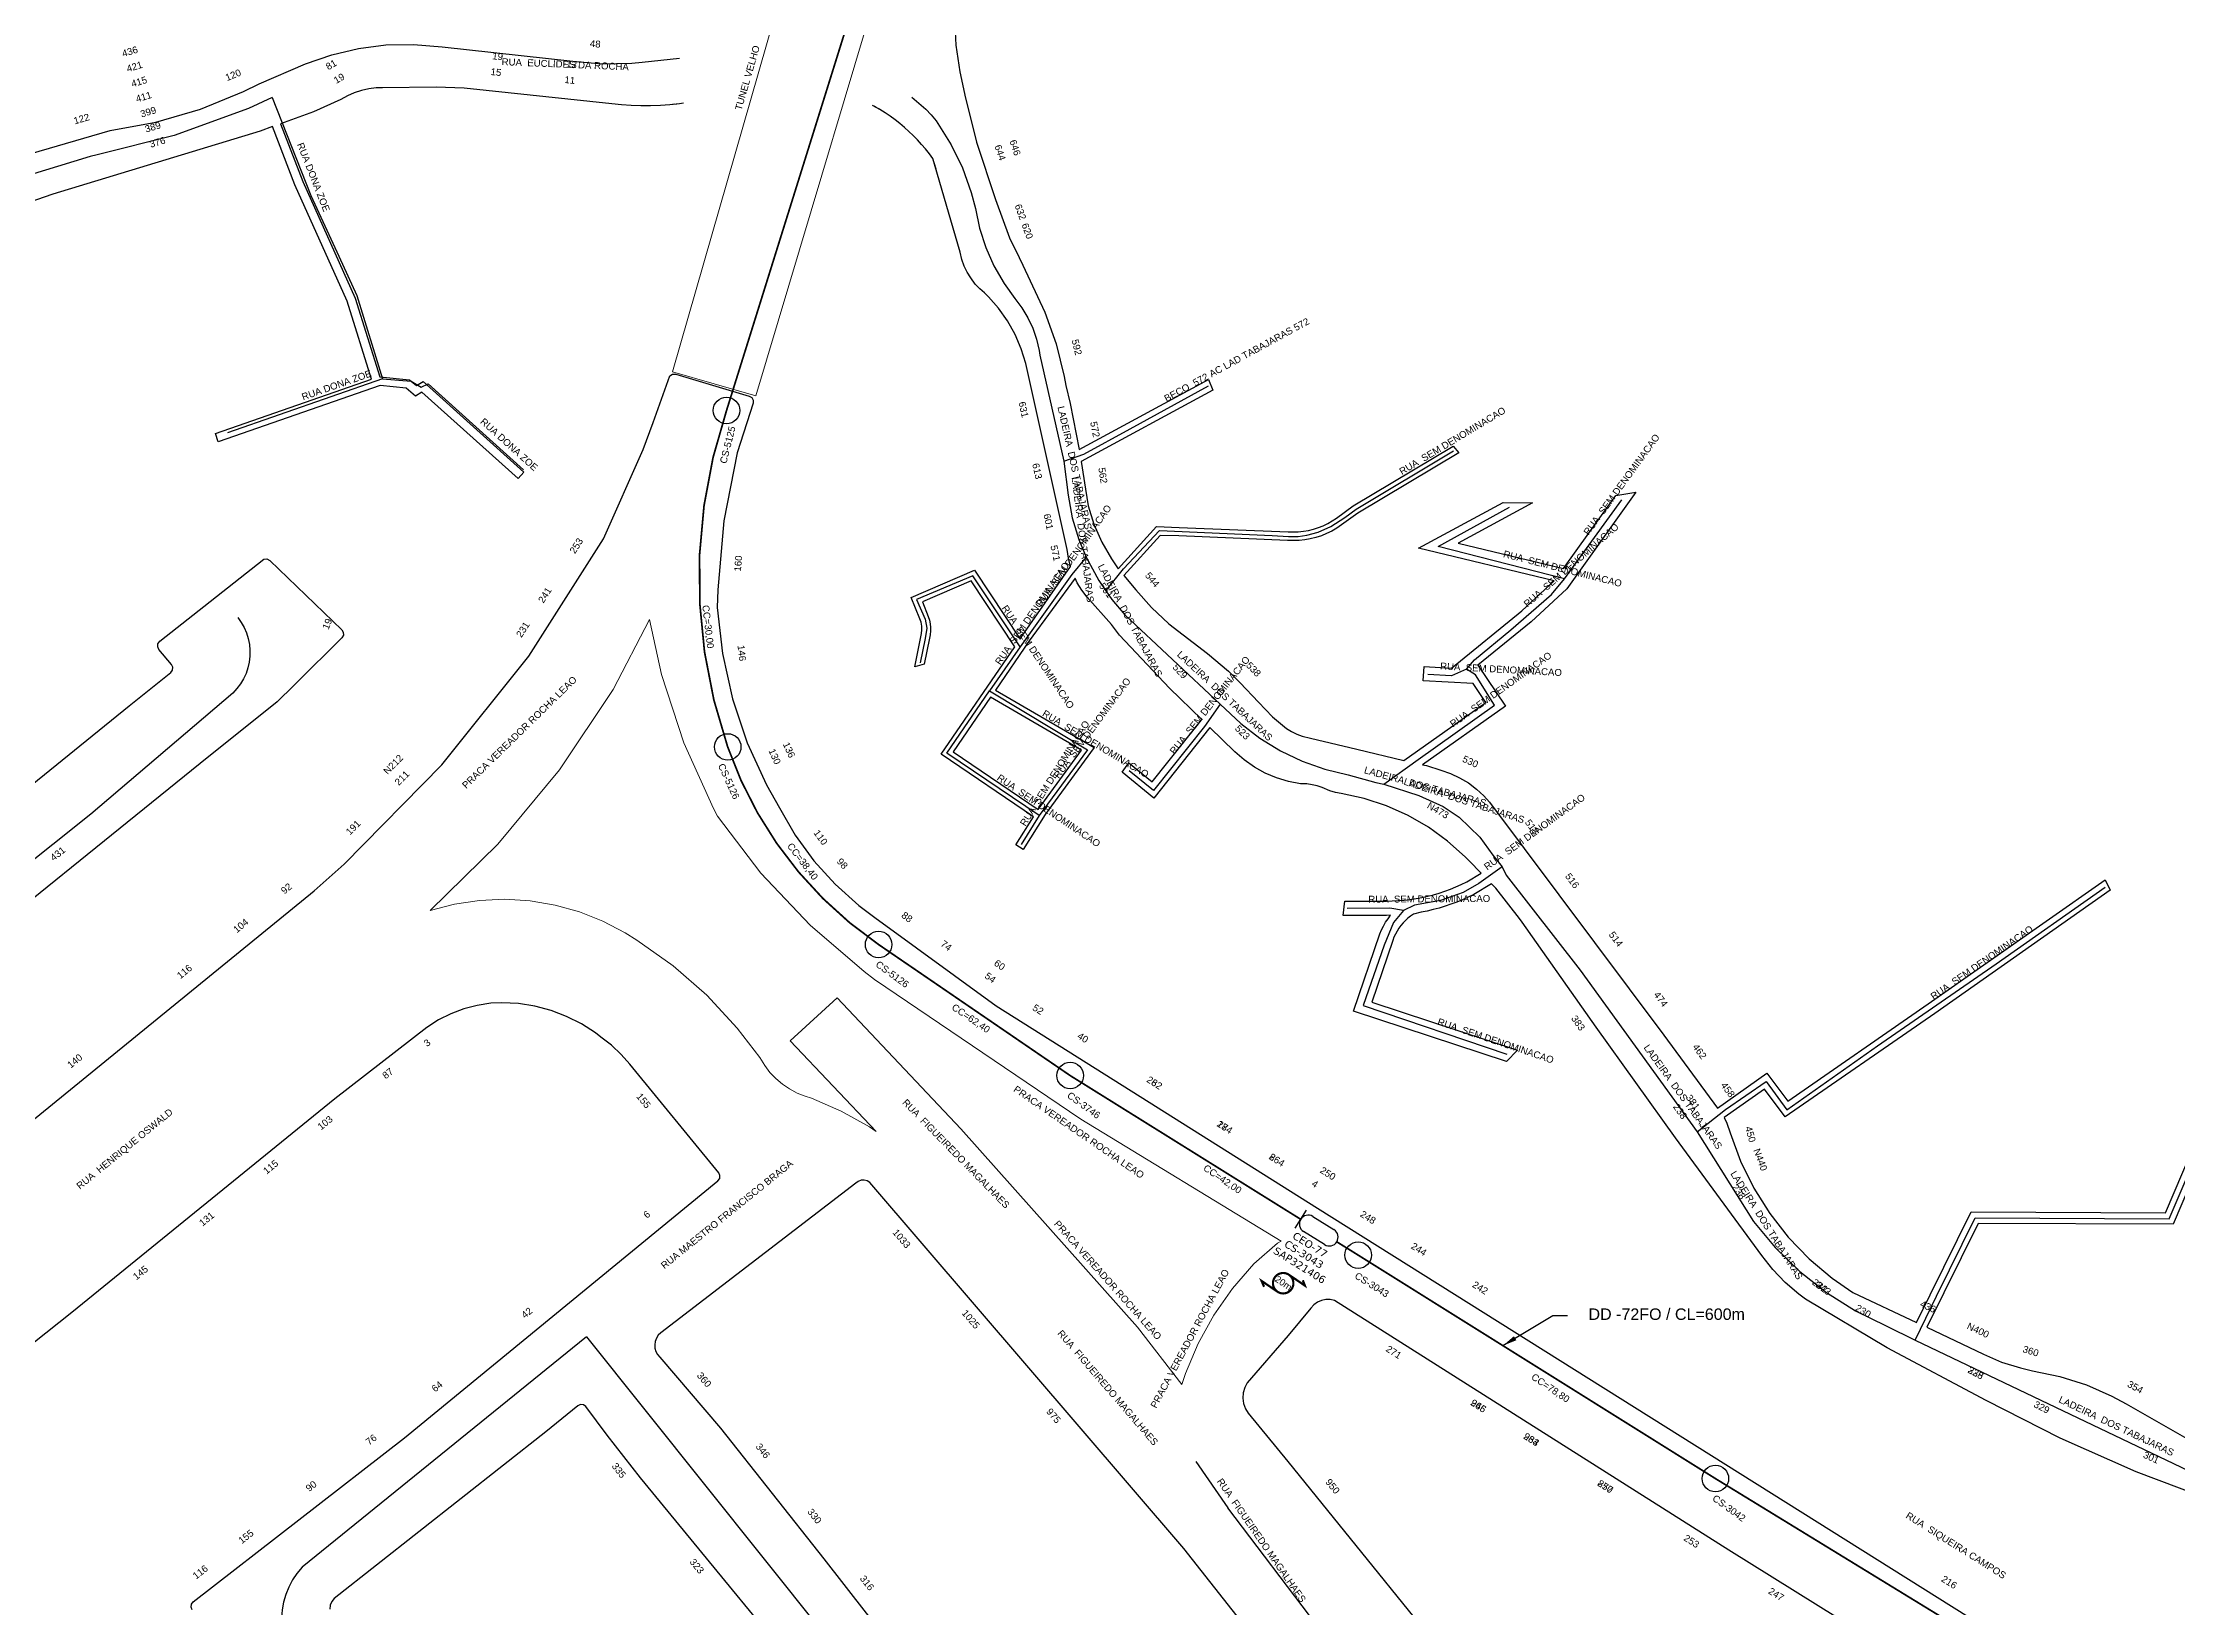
# Model space of a CAD drawing. Header units: millimetres. Extents: x 617751 to 636088, y 68402 to 77988.
# Drawn here: x 628909.4 to 629281.1, y 72029 to 72301.4 of the extents above; entities that cross this region are included whole.
import ezdxf
from ezdxf.enums import TextEntityAlignment as Align

# ---------------------------------------------------------------- set-up
doc = ezdxf.new("R2010")
doc.units = ezdxf.units.MM
doc.header["$LTSCALE"] = 3
doc.header["$MEASUREMENT"] = 0
doc.linetypes.add('DASHED', pattern=[0.75, 0.5, -0.25])
for name, color, linetype in [('20.4-CEOS', 1, 'Continuous'), ('ALINHAMENTO PREDIAL', 120, 'Continuous'), ('CAIXAS SUB.', 7, 'Continuous'), ('METRAGEM', 7, 'Continuous'), ('NOME LOGRADOURO', 252, 'Continuous'), ('NUMERAÇÃO', 7, 'Continuous'), ('OBRA DE ARTE', 190, 'Continuous')]:
    doc.layers.add(name, color=color, linetype=linetype)
doc.styles.add('ARIAL', font='arial.ttf')
doc.styles.add('siredit', font='verdana.ttf')
doc.styles.get("Standard").update_dxf_attribs({"font": 'arial.ttf'})
doc.dimstyles.new('ISO-25', dxfattribs={"dimtxt": 2.5, "dimasz": 2.5, "dimexe": 1.25, "dimexo": 0.625, "dimtad": 1, "dimtxsty": 'Standard', "dimcen": 2.5, "dimadec": 0, "dimazin": 0, "dimtfac": 1, "dimtmove": 0, "dimatfit": 3, "dimfxl": 0, "dimarcsym": 0})

msp = doc.modelspace()

# ---------------------------------------------------------------- linework, layer by layer
at = {"color": 1, "const_width": 0.3}
for points in [[(629128.46, 72096.53), (629088.32, 72121.55), (629054.97, 72144.36, -0.160687), (629028.68, 72178.77, -0.166562), (629028.48, 72237.36), (629088.1, 72428.05, 0.199918), (629158.27, 72472.56), (629130.29, 72560.31), (629085.42, 72688.22), (629062.28, 72753.34), (629050.63, 72797.42)], [(629548.04, 71800.88), (629524.84, 71836.58), (629383.84, 71911.95, 0.057266), (629312.46, 71982.96), (629200.69, 72051.38), (629138.49, 72090.28), (629134.76, 72092.6)]]:
    msp.add_lwpolyline(points, format="xyb", dxfattribs=at)
at = {"color": 1, "const_width": 0.377}
msp.add_lwpolyline([(629124.42, 72083.92), (629121.65, 72085.8), (629122.1, 72084.77)], dxfattribs=at)
msp.add_lwpolyline([(629126.43, 72086.86, 1.000012), (629124.42, 72083.92, 0.999978)], format="xyb", close=True, dxfattribs=at)
at = {"color": 1, "const_width": 0.377, "elevation": 0.38}
msp.add_lwpolyline([(629126.43, 72086.86), (629129.21, 72084.97), (629128.84, 72085.9)], dxfattribs=at)
at = {"layer": '20.4-CEOS', "color": 1}
for p, q in [((629130.59, 72097.02), (629134.27, 72094.73)), ((629132.63, 72092.11), (629128.96, 72094.4))]:
    msp.add_line(p, q, dxfattribs=at)
msp.add_lwpolyline([(629129.45, 72098.11), (629127.48, 72094.95)], dxfattribs=at)
for centre, start, end in [((629129.78, 72095.71), 58.0543, 238.0543), ((629133.45, 72093.42), 238.0543, 58.0543)]:
    msp.add_arc(centre, 1.54, start, end, dxfattribs=at)
at = {"layer": 'ALINHAMENTO PREDIAL'}
for points in [[(629068.17, 72305.64), (629068.39, 72300.96), (629069.1, 72296.32), (629070.1, 72291.72), (629071.37, 72286.69), (629072, 72284.09), (629075.33, 72274.09), (629077.74, 72267.44), (629079.45, 72263.98), (629080.08, 72262.64), (629083.91, 72254.46), (629085.89, 72248.97), (629087.29, 72243.29), (629087.57, 72241.69), (629088.35, 72238.59), (629089.92, 72230.57), (629112.39, 72242.78), (629113.15, 72240.92), (629090.26, 72228.47), (629091.02, 72223.68), (629091.44, 72220.76), (629092.47, 72217.54), (629093.83, 72214.45), (629095.5, 72211.52), (629096.71, 72209.8), (629103.38, 72217.13), (629107.31, 72217.01), (629126.27, 72216.23), (629127.16, 72216.2), (629128.05, 72216.23), (629128.95, 72216.32), (629129.83, 72216.47), (629130.7, 72216.68), (629131.55, 72216.96), (629132.38, 72217.29), (629133.18, 72217.68), (629133.96, 72218.13), (629134.7, 72218.63), (629137.62, 72220.75), (629155.01, 72231.15), (629156.01, 72230), (629138.45, 72219.49), (629135.58, 72217.42), (629134.76, 72216.86), (629133.89, 72216.36), (629132.99, 72215.92), (629132.07, 72215.55), (629131.12, 72215.24), (629130.15, 72215), (629129.17, 72214.83), (629128.18, 72214.73), (629127.18, 72214.7), (629126.18, 72214.73), (629107.25, 72215.51), (629104.02, 72215.61), (629097.65, 72208.61), (629099.77, 72206.11), (629102.5, 72203.04), (629105.53, 72200.18), (629112.24, 72195.02), (629115.89, 72191.99), (629117.91, 72189.92), (629121.13, 72186.55), (629123.58, 72184.03), (629126.03, 72181.97), (629126.88, 72181.44), (629127.78, 72181), (629128.73, 72180.65), (629130.17, 72180.29), (629138.28, 72178.38), (629146.45, 72176.39), (629160.72, 72186.52), (629158.52, 72189.79), (629149.82, 72190.3), (629149.97, 72192.8), (629154.74, 72192.51), (629166.98, 72202.45), (629172.62, 72207.68), (629148.97, 72213.36), (629163.76, 72221.36), (629168.82, 72221.26), (629155.9, 72214.27), (629174.27, 72209.86), (629183.34, 72222.54), (629186.82, 72223.11), (629174.8, 72206.29), (629168.62, 72200.56), (629159.35, 72193.03), (629164.16, 72185.89), (629149.7, 72175.63), (629150.37, 72175.56), (629152.88, 72174.71), (629154.55, 72174.14), (629156.16, 72173.4), (629157.68, 72172.5), (629159.1, 72171.44), (629160.39, 72170.24), (629161.35, 72169.17), (629191.7, 72128.59), (629201.09, 72115.87), (629209.68, 72121.95), (629213.31, 72117.1), (629237.77, 72134.01), (629268.56, 72155.63), (629269.47, 72153.82), (629238.91, 72132.37), (629212.87, 72114.36), (629209.24, 72119.19), (629202.24, 72114.23), (629202.71, 72113.26), (629203.28, 72111.56), (629205.08, 72106.64), (629207.38, 72101.94), (629210.16, 72097.51), (629213.39, 72093.39), (629217.04, 72089.63), (629221.05, 72086.27), (629224.66, 72083.8), (629235.71, 72078.57), (629245.25, 72097.8), (629279.1, 72097.67), (629294.53, 72133.88)], [(629068.17, 72305.64), (629068.39, 72300.96), (629069.1, 72296.32), (629070.1, 72291.72), (629071.37, 72286.69), (629072, 72284.09), (629075.33, 72274.09), (629077.74, 72267.44), (629079.45, 72263.98), (629080.08, 72262.64), (629083.91, 72254.46), (629085.89, 72248.97), (629087.29, 72243.29), (629087.57, 72241.69), (629088.35, 72238.59), (629089.92, 72230.57), (629112.39, 72242.78), (629113.15, 72240.92), (629090.26, 72228.47), (629091.02, 72223.68), (629091.44, 72220.76), (629092.47, 72217.54), (629093.83, 72214.45), (629095.5, 72211.52), (629096.71, 72209.8), (629103.38, 72217.13), (629107.31, 72217.01), (629126.27, 72216.23), (629127.16, 72216.2), (629128.05, 72216.23), (629128.95, 72216.32), (629129.83, 72216.47), (629130.7, 72216.68), (629131.55, 72216.96), (629132.38, 72217.29), (629133.18, 72217.68), (629133.96, 72218.13), (629134.7, 72218.63), (629137.62, 72220.75), (629155.01, 72231.15), (629156.01, 72230), (629138.45, 72219.49), (629135.58, 72217.42), (629134.76, 72216.86), (629133.89, 72216.36), (629132.99, 72215.92), (629132.07, 72215.55), (629131.12, 72215.24), (629130.15, 72215), (629129.17, 72214.83), (629128.18, 72214.73), (629127.18, 72214.7), (629126.18, 72214.73), (629107.25, 72215.51), (629104.02, 72215.61), (629097.65, 72208.61), (629099.77, 72206.11), (629102.5, 72203.04), (629105.53, 72200.18), (629112.24, 72195.02), (629115.89, 72191.99), (629117.91, 72189.92), (629121.13, 72186.55), (629123.58, 72184.03), (629126.03, 72181.97), (629126.88, 72181.44), (629127.78, 72181), (629128.73, 72180.65), (629130.17, 72180.29), (629138.28, 72178.38), (629146.45, 72176.39), (629160.72, 72186.52), (629158.52, 72189.79), (629149.82, 72190.3), (629149.97, 72192.8), (629154.74, 72192.51), (629166.98, 72202.45), (629172.62, 72207.68), (629148.97, 72213.36), (629163.76, 72221.36), (629168.82, 72221.26), (629155.9, 72214.27), (629174.27, 72209.86), (629183.34, 72222.54), (629186.82, 72223.11), (629174.8, 72206.29), (629168.62, 72200.56), (629159.35, 72193.03), (629164.16, 72185.89), (629149.7, 72175.63), (629150.37, 72175.56), (629152.88, 72174.71), (629154.55, 72174.14), (629156.16, 72173.4), (629157.68, 72172.5), (629159.1, 72171.44), (629160.39, 72170.24), (629161.35, 72169.17), (629191.7, 72128.59), (629201.09, 72115.87), (629209.68, 72121.95), (629213.31, 72117.1), (629237.77, 72134.01), (629268.56, 72155.63), (629269.47, 72153.82), (629238.91, 72132.37), (629212.87, 72114.36), (629209.24, 72119.19), (629202.24, 72114.23), (629202.71, 72113.26), (629203.28, 72111.56), (629205.08, 72106.64), (629207.38, 72101.94), (629210.16, 72097.51), (629213.39, 72093.39), (629217.04, 72089.63), (629221.05, 72086.27), (629224.66, 72083.8), (629235.71, 72078.57), (629245.25, 72097.8), (629279.1, 72097.67), (629294.53, 72133.88)], [(628907.4, 72282.11), (628921.15, 72286.09), (628929.11, 72287.54), (628936.87, 72289.82), (628944.35, 72292.89), (628947.06, 72294.24), (628955.18, 72297.7), (628959.72, 72299.29), (628964.39, 72300.39), (628969.16, 72301), (628973.96, 72301.11), (628978.95, 72300.69), (629001.7, 72298.16), (629006.82, 72297.73), (629011.97, 72297.84), (629013.76, 72298.01), (629020.28, 72298.72)], [(628907.4, 72282.11), (628921.15, 72286.09), (628929.11, 72287.54), (628936.87, 72289.82), (628944.35, 72292.89), (628947.06, 72294.24), (628955.18, 72297.7), (628959.72, 72299.29), (628964.39, 72300.39), (628969.16, 72301), (628973.96, 72301.11), (628978.95, 72300.69), (629001.7, 72298.16), (629006.82, 72297.73), (629011.97, 72297.84), (629013.76, 72298.01), (629020.28, 72298.72)], [(628907.4, 72282.11), (628921.15, 72286.09), (628929.11, 72287.54), (628936.87, 72289.82), (628944.35, 72292.89), (628947.06, 72294.24), (628955.18, 72297.7), (628959.72, 72299.29), (628964.39, 72300.39), (628969.16, 72301), (628973.96, 72301.11), (628978.95, 72300.69), (629001.7, 72298.16), (629006.82, 72297.73), (629011.97, 72297.84), (629013.76, 72298.01), (629020.28, 72298.72)], [(629020.97, 72290.85), (629020.31, 72290.76), (629018.63, 72290.59), (629016.95, 72290.48), (629015.26, 72290.42), (629013.58, 72290.41), (629011.89, 72290.46), (629010.21, 72290.57), (629008.53, 72290.73), (628982.81, 72293.5), (628977.93, 72293.67), (628968.59, 72293.53), (628967.47, 72293.52), (628966.17, 72293.38), (628964.88, 72293.1), (628963.63, 72292.69), (628962.44, 72292.15), (628961.3, 72291.49), (628956.55, 72289.34), (628950.82, 72287.29), (628954.69, 72277.23), (628963.82, 72256.92), (628968.09, 72243.22), (628973.27, 72242.7), (628974.47, 72241.69), (628975.63, 72242.39), (628993.19, 72226.64), (628992.17, 72225.53), (628975.44, 72240.53), (628974.33, 72239.86), (628972.66, 72241.25), (628968.13, 72241.71), (628939.94, 72231.91), (628939.46, 72233.33), (628966.66, 72242.8), (628962.41, 72256.39), (628953.3, 72276.65), (628949.41, 72286.78), (628947.23, 72286), (628911.14, 72275.03), (628901.58, 72271.72)], [(629019.47, 72290.68), (629018.63, 72290.59), (629016.95, 72290.48), (629015.26, 72290.42), (629013.58, 72290.41), (629011.89, 72290.46), (629010.21, 72290.57), (629008.53, 72290.73), (628982.81, 72293.5), (628977.93, 72293.67), (628968.59, 72293.53), (628967.47, 72293.52), (628966.17, 72293.38), (628964.88, 72293.1), (628963.63, 72292.69), (628962.44, 72292.15), (628961.3, 72291.49), (628956.55, 72289.34), (628950.82, 72287.29), (628954.69, 72277.23), (628963.82, 72256.92), (628968.09, 72243.22), (628973.27, 72242.7), (628974.47, 72241.69), (628975.63, 72242.39), (628993.19, 72226.64), (628992.17, 72225.53), (628975.44, 72240.53), (628974.33, 72239.86), (628972.66, 72241.25), (628968.13, 72241.71), (628939.94, 72231.91), (628939.46, 72233.33), (628966.66, 72242.8), (628962.41, 72256.39), (628953.3, 72276.65), (628949.41, 72286.78), (628947.23, 72286), (628911.14, 72275.03), (628901.58, 72271.72)], [(629019.83, 72290.71), (629018.63, 72290.59), (629016.95, 72290.48), (629015.26, 72290.42), (629013.58, 72290.41), (629011.89, 72290.46), (629010.21, 72290.57), (629008.53, 72290.73), (628982.81, 72293.5), (628977.93, 72293.67), (628968.59, 72293.53), (628967.47, 72293.52), (628966.17, 72293.38), (628964.88, 72293.1), (628963.63, 72292.69), (628962.44, 72292.15), (628961.3, 72291.49), (628956.55, 72289.34), (628950.82, 72287.29), (628954.69, 72277.23), (628963.82, 72256.92), (628968.09, 72243.22), (628973.27, 72242.7), (628974.47, 72241.69), (628975.63, 72242.39), (628993.19, 72226.64), (628992.17, 72225.53), (628975.44, 72240.53), (628974.33, 72239.86), (628972.66, 72241.25), (628968.13, 72241.71), (628939.94, 72231.91), (628939.46, 72233.33), (628966.66, 72242.8), (628962.41, 72256.39), (628953.3, 72276.65), (628949.41, 72286.78), (628947.23, 72286), (628911.14, 72275.03), (628901.58, 72271.72)], [(629089.17, 72208.18), (629081.19, 72197.23), (629075.3, 72188.65), (629092.49, 72178.69), (629083.98, 72167.02), (629080.14, 72160.91), (629078.87, 72161.71), (629081.94, 72166.6), (629065.85, 72177.54), (629078.67, 72196.21), (629071.09, 72207.7), (629062.58, 72204.03), (629063.62, 72201.46), (629063.81, 72200.85), (629063.94, 72200.23), (629064, 72199.59), (629064, 72198.96), (629063.94, 72198.32), (629063.81, 72197.7), (629062.91, 72193.18), (629061.28, 72192.71), (629062.45, 72198.52), (629062.51, 72199.17), (629062.48, 72199.82), (629062.36, 72200.47), (629062.15, 72201.09), (629060.63, 72204.82), (629071.65, 72209.58), (629079.59, 72197.54), (629079.97, 72198.09), (629088.39, 72210.17), (629088.02, 72211.65), (629087.82, 72213.17), (629080.63, 72245.55), (629079.82, 72248.12), (629078.75, 72250.6), (629077.43, 72252.95), (629075.86, 72255.15), (629074.08, 72257.17), (629073.43, 72257.82), (629072.58, 72258.56), (629071.8, 72259.38), (629071.02, 72260.43), (629070.39, 72261.43), (629069.87, 72262.5), (629069.46, 72263.62), (629069.15, 72264.92), (629064.43, 72281.22), (629063.8, 72282.07), (629063.15, 72282.89), (629062.46, 72283.69), (629061.75, 72284.47), (629061.01, 72285.23), (629060.25, 72285.95), (629059.46, 72286.66), (629058.65, 72287.33), (629057.82, 72287.98), (629056.97, 72288.6), (629056.09, 72289.19), (629055.2, 72289.75), (629054.53, 72290.13), (629053.88, 72290.49)], [(629089.17, 72208.18), (629081.19, 72197.23), (629075.3, 72188.65), (629092.49, 72178.69), (629083.98, 72167.02), (629080.14, 72160.91), (629078.87, 72161.71), (629081.94, 72166.6), (629065.85, 72177.54), (629078.67, 72196.21), (629071.09, 72207.7), (629062.58, 72204.03), (629063.62, 72201.46), (629063.81, 72200.85), (629063.94, 72200.23), (629064, 72199.59), (629064, 72198.96), (629063.94, 72198.32), (629063.81, 72197.7), (629062.91, 72193.18), (629061.28, 72192.71), (629062.45, 72198.52), (629062.51, 72199.17), (629062.48, 72199.82), (629062.36, 72200.47), (629062.15, 72201.09), (629060.63, 72204.82), (629071.65, 72209.58), (629079.59, 72197.54), (629079.97, 72198.09), (629088.39, 72210.17), (629088.02, 72211.65), (629087.82, 72213.17), (629080.63, 72245.55), (629079.82, 72248.12), (629078.75, 72250.6), (629077.43, 72252.95), (629075.86, 72255.15), (629074.08, 72257.17), (629073.43, 72257.82), (629072.58, 72258.56), (629071.8, 72259.38), (629071.02, 72260.43), (629070.39, 72261.43), (629069.87, 72262.5), (629069.46, 72263.62), (629069.15, 72264.92), (629064.43, 72281.22), (629063.8, 72282.07), (629063.15, 72282.89), (629062.46, 72283.69), (629061.75, 72284.47), (629061.01, 72285.23), (629060.25, 72285.95), (629059.46, 72286.66), (629058.65, 72287.33), (629057.82, 72287.98), (629056.97, 72288.6), (629056.09, 72289.19), (629055.2, 72289.75), (629054.53, 72290.13), (629054.2, 72290.32)], [(629064.98, 72279.35), (629064.43, 72281.22), (629063.8, 72282.07), (629063.15, 72282.89), (629062.46, 72283.69), (629061.75, 72284.47), (629061.01, 72285.23), (629060.25, 72285.95), (629059.46, 72286.66), (629058.65, 72287.33), (629057.82, 72287.98), (629056.97, 72288.6), (629056.09, 72289.19), (629055.2, 72289.75), (629054.87, 72289.94)], [(629089.17, 72208.18), (629081.19, 72197.23), (629075.3, 72188.65), (629092.49, 72178.69), (629083.98, 72167.02), (629080.14, 72160.91), (629078.87, 72161.71), (629081.94, 72166.6), (629065.85, 72177.54), (629078.67, 72196.21), (629071.09, 72207.7), (629062.58, 72204.03), (629063.62, 72201.46), (629063.81, 72200.85), (629063.94, 72200.23), (629064, 72199.59), (629064, 72198.96), (629063.94, 72198.32), (629063.81, 72197.7), (629062.91, 72193.18), (629061.28, 72192.71), (629062.45, 72198.52), (629062.51, 72199.17), (629062.48, 72199.82), (629062.36, 72200.47), (629062.15, 72201.09), (629060.63, 72204.82), (629071.65, 72209.58), (629079.59, 72197.54), (629079.97, 72198.09), (629088.39, 72210.17), (629088.02, 72211.65), (629087.82, 72213.17), (629080.63, 72245.55), (629079.82, 72248.12), (629078.75, 72250.6), (629077.43, 72252.95), (629075.86, 72255.15), (629074.08, 72257.17), (629073.43, 72257.82), (629072.58, 72258.56), (629071.8, 72259.38), (629071.02, 72260.43), (629070.39, 72261.43), (629069.87, 72262.5), (629069.46, 72263.62), (629069.15, 72264.92), (629067.02, 72272.3)], [(628848.8, 72065.85), (628956.65, 72153.73), (628961.9, 72158.38), (628978.91, 72175.65), (628994.03, 72194.6), (629007.08, 72215.03), (629013.97, 72230.56), (629015.68, 72235.25), (629018.63, 72243.39), (629019.07, 72243.66), (629019.64, 72243.66), (629032.43, 72239.87), (629032.87, 72239.6), (629033.12, 72239.14), (629033.1, 72238.61), (629030.35, 72229.98), (629028.02, 72218.15), (629026.94, 72206.14), (629026.86, 72203.03), (629027.78, 72195.02), (629029.53, 72187.15), (629032.09, 72179.5), (629035.44, 72172.17), (629037.68, 72168.17), (629040.45, 72163.4), (629043.7, 72158.95), (629047.4, 72154.86), (629051.51, 72151.18), (629054.29, 72149.09), (629075.45, 72133.69), (629131.4, 72098.43), (629247.26, 72025.71)], [(628848.8, 72065.85), (628956.65, 72153.73), (628961.9, 72158.38), (628978.91, 72175.65), (628994.03, 72194.6), (629007.08, 72215.03), (629013.97, 72230.56), (629015.68, 72235.25), (629018.63, 72243.39), (629019.07, 72243.66), (629019.64, 72243.66), (629032.43, 72239.87), (629032.87, 72239.6), (629033.12, 72239.14), (629033.1, 72238.61), (629030.35, 72229.98), (629028.02, 72218.15), (629026.94, 72206.14), (629026.86, 72203.03), (629027.78, 72195.02), (629029.53, 72187.15), (629032.09, 72179.5), (629035.44, 72172.17), (629037.68, 72168.17), (629040.45, 72163.4), (629043.7, 72158.95), (629047.4, 72154.86), (629051.51, 72151.18), (629054.29, 72149.09), (629075.45, 72133.69), (629131.4, 72098.43), (629247.26, 72025.71)], [(628848.8, 72065.85), (628956.65, 72153.73), (628961.9, 72158.38), (628978.91, 72175.65), (628994.03, 72194.6), (629007.08, 72215.03), (629013.97, 72230.56), (629015.68, 72235.25), (629018.63, 72243.39), (629019.07, 72243.66), (629019.64, 72243.66), (629032.43, 72239.87), (629032.87, 72239.6), (629033.12, 72239.14), (629033.1, 72238.61), (629030.35, 72229.98), (629028.02, 72218.15), (629026.94, 72206.14), (629026.86, 72203.03), (629027.78, 72195.02), (629029.53, 72187.15), (629032.09, 72179.5), (629035.44, 72172.17), (629037.68, 72168.17), (629040.45, 72163.4), (629043.7, 72158.95), (629047.4, 72154.86), (629051.51, 72151.18), (629054.29, 72149.09), (629075.45, 72133.69), (629131.4, 72098.43), (629247.26, 72025.71)], [(628895.84, 72162.78), (628924.42, 72185.91), (628931.69, 72191.72), (628931.99, 72192.13), (628932.05, 72192.65), (628931.83, 72193.15), (628929.63, 72195.74), (628929.41, 72196.21), (628929.45, 72196.72), (628929.77, 72197.17), (628938.53, 72204.07), (628947.89, 72211.46), (628948.4, 72211.51), (628948.93, 72211.24), (628961.47, 72199.18), (628961.74, 72198.74), (628961.75, 72198.22), (628961.48, 72197.75), (628953.51, 72189.87), (628953.13, 72189.46), (628950.19, 72186.61), (628936.82, 72175.91), (628889.23, 72137.48)], [(628895.84, 72162.78), (628924.42, 72185.91), (628931.69, 72191.72), (628931.99, 72192.13), (628932.05, 72192.65), (628931.83, 72193.15), (628929.63, 72195.74), (628929.41, 72196.21), (628929.45, 72196.72), (628929.77, 72197.17), (628938.53, 72204.07), (628947.89, 72211.46), (628948.4, 72211.51), (628948.93, 72211.24), (628961.47, 72199.18), (628961.74, 72198.74), (628961.75, 72198.22), (628961.48, 72197.75), (628953.51, 72189.87), (628953.13, 72189.46), (628950.19, 72186.61), (628936.82, 72175.91), (628889.23, 72137.48)], [(628895.84, 72162.78), (628924.42, 72185.91), (628931.69, 72191.72), (628931.99, 72192.13), (628932.05, 72192.65), (628931.83, 72193.15), (628929.63, 72195.74), (628929.41, 72196.21), (628929.45, 72196.72), (628929.77, 72197.17), (628938.53, 72204.07), (628947.89, 72211.46), (628948.4, 72211.51), (628948.93, 72211.24), (628961.47, 72199.18), (628961.74, 72198.74), (628961.75, 72198.22), (628961.48, 72197.75), (628953.51, 72189.87), (628953.13, 72189.46), (628950.19, 72186.61), (628936.82, 72175.91), (628889.23, 72137.48)], [(629285.51, 72048.2), (629273.98, 72052.54), (629260.72, 72058.39), (629247.88, 72064.99), (629230.63, 72074.13), (629216.42, 72082.61), (629215.22, 72083.48), (629212.84, 72085.5), (629210.68, 72087.76), (629208.77, 72090.23), (629193.74, 72110.69), (629179.94, 72129.98), (629167.05, 72148.26), (629166.59, 72148.91), (629162.46, 72154.16), (629161.7, 72154.95), (629158.6, 72153.08), (629157.63, 72152.61), (629156.65, 72152.17), (629155.65, 72151.76), (629154.64, 72151.38), (629153.61, 72151.04), (629152.58, 72150.72), (629151.54, 72150.45), (629150.49, 72150.2), (629149.43, 72149.99), (629148.11, 72149.66), (629147.62, 72149.32), (629147.15, 72148.95), (629146.71, 72148.55), (629146.3, 72148.12), (629145.92, 72147.67), (629145.57, 72147.19), (629145.25, 72146.68), (629144.96, 72146.16), (629144.72, 72145.62), (629144.51, 72145.06), (629140.86, 72134.34), (629166.22, 72125.98), (629164.3, 72123.99), (629137.69, 72132.76), (629142.27, 72146.22), (629142.55, 72146.91), (629142.89, 72147.59), (629143.26, 72148.23), (629143.68, 72148.86), (629144.14, 72149.45), (629143.4, 72149.44), (629135.88, 72149.44), (629136.15, 72151.94), (629143.4, 72151.94), (629144.43, 72151.96), (629145.47, 72152.01), (629146.5, 72152.1), (629147.53, 72152.22), (629148.56, 72152.37), (629149.57, 72152.56), (629150.59, 72152.79), (629151.59, 72153.04), (629152.59, 72153.33), (629153.57, 72153.66), (629154.55, 72154.01), (629155.51, 72154.4), (629156.45, 72154.82), (629157.39, 72155.27), (629159.9, 72156.79), (629157.8, 72158.94), (629157.12, 72159.63), (629154.07, 72162.38), (629150.75, 72164.8), (629147.19, 72166.85), (629143.44, 72168.53), (629139.53, 72169.8), (629135.51, 72170.65), (629134.56, 72170.83), (629133.54, 72171.14), (629132.24, 72171.68), (629131.37, 72171.99), (629130.46, 72172.2), (629129.55, 72172.32), (629128.45, 72172.36), (629126.33, 72172.77), (629124.28, 72173.39), (629122.29, 72174.23), (629120.41, 72175.27), (629118.65, 72176.5), (629117.02, 72177.91), (629112.67, 72182.15), (629102.9, 72169.85), (629097.36, 72174.38), (629098.56, 72175.98), (629102.6, 72172.68), (629111.23, 72183.56), (629105.63, 72189.01), (629096.92, 72198.25), (629095.5, 72200.1), (629091.3, 72204.84), (629090.37, 72206.05), (629089.56, 72207.35), (629089.17, 72208.18)], [(629285.51, 72048.2), (629273.98, 72052.54), (629260.72, 72058.39), (629247.88, 72064.99), (629230.63, 72074.13), (629216.42, 72082.61), (629215.22, 72083.48), (629212.84, 72085.5), (629210.68, 72087.76), (629208.77, 72090.23), (629193.74, 72110.69), (629179.94, 72129.98), (629167.05, 72148.26), (629166.59, 72148.91), (629162.46, 72154.16), (629161.7, 72154.95), (629158.6, 72153.08), (629157.63, 72152.61), (629156.65, 72152.17), (629155.65, 72151.76), (629154.64, 72151.38), (629153.61, 72151.04), (629152.58, 72150.72), (629151.54, 72150.45), (629150.49, 72150.2), (629149.43, 72149.99), (629148.11, 72149.66), (629147.62, 72149.32), (629147.15, 72148.95), (629146.71, 72148.55), (629146.3, 72148.12), (629145.92, 72147.67), (629145.57, 72147.19), (629145.25, 72146.68), (629144.96, 72146.16), (629144.72, 72145.62), (629144.51, 72145.06), (629140.86, 72134.34), (629166.22, 72125.98), (629164.3, 72123.99), (629137.69, 72132.76), (629142.27, 72146.22), (629142.55, 72146.91), (629142.89, 72147.59), (629143.26, 72148.23), (629143.68, 72148.86), (629144.14, 72149.45), (629143.4, 72149.44), (629135.88, 72149.44), (629136.15, 72151.94), (629143.4, 72151.94), (629144.43, 72151.96), (629145.47, 72152.01), (629146.5, 72152.1), (629147.53, 72152.22), (629148.56, 72152.37), (629149.57, 72152.56), (629150.59, 72152.79), (629151.59, 72153.04), (629152.59, 72153.33), (629153.57, 72153.66), (629154.55, 72154.01), (629155.51, 72154.4), (629156.45, 72154.82), (629157.39, 72155.27), (629159.9, 72156.79), (629157.8, 72158.94), (629157.12, 72159.63), (629154.07, 72162.38), (629150.75, 72164.8), (629147.19, 72166.85), (629143.44, 72168.53), (629139.53, 72169.8), (629135.51, 72170.65), (629134.56, 72170.83), (629133.54, 72171.14), (629132.24, 72171.68), (629131.37, 72171.99), (629130.46, 72172.2), (629129.55, 72172.32), (629128.45, 72172.36), (629126.33, 72172.77), (629124.28, 72173.39), (629122.29, 72174.23), (629120.41, 72175.27), (629118.65, 72176.5), (629117.02, 72177.91), (629112.67, 72182.15), (629102.9, 72169.85), (629097.36, 72174.38), (629098.56, 72175.98), (629102.6, 72172.68), (629111.23, 72183.56), (629105.63, 72189.01), (629096.92, 72198.25), (629095.5, 72200.1), (629091.3, 72204.84), (629090.37, 72206.05), (629089.56, 72207.35), (629089.17, 72208.18)], [(629285.51, 72048.2), (629273.98, 72052.54), (629260.72, 72058.39), (629247.88, 72064.99), (629230.63, 72074.13), (629216.42, 72082.61), (629215.22, 72083.48), (629212.84, 72085.5), (629210.68, 72087.76), (629208.77, 72090.23), (629193.74, 72110.69), (629179.94, 72129.98), (629167.05, 72148.26), (629166.59, 72148.91), (629162.46, 72154.16), (629161.7, 72154.95), (629158.6, 72153.08), (629157.63, 72152.61), (629156.65, 72152.17), (629155.65, 72151.76), (629154.64, 72151.38), (629153.61, 72151.04), (629152.58, 72150.72), (629151.54, 72150.45), (629150.49, 72150.2), (629149.43, 72149.99), (629148.11, 72149.66), (629147.62, 72149.32), (629147.15, 72148.95), (629146.71, 72148.55), (629146.3, 72148.12), (629145.92, 72147.67), (629145.57, 72147.19), (629145.25, 72146.68), (629144.96, 72146.16), (629144.72, 72145.62), (629144.51, 72145.06), (629140.86, 72134.34), (629166.22, 72125.98), (629164.3, 72123.99), (629137.69, 72132.76), (629142.27, 72146.22), (629142.55, 72146.91), (629142.89, 72147.59), (629143.26, 72148.23), (629143.68, 72148.86), (629144.14, 72149.45), (629143.4, 72149.44), (629135.88, 72149.44), (629136.15, 72151.94), (629143.4, 72151.94), (629144.43, 72151.96), (629145.47, 72152.01), (629146.5, 72152.1), (629147.53, 72152.22), (629148.56, 72152.37), (629149.57, 72152.56), (629150.59, 72152.79), (629151.59, 72153.04), (629152.59, 72153.33), (629153.57, 72153.66), (629154.55, 72154.01), (629155.51, 72154.4), (629156.45, 72154.82), (629157.39, 72155.27), (629159.9, 72156.79), (629157.8, 72158.94), (629157.12, 72159.63), (629154.07, 72162.38), (629150.75, 72164.8), (629147.19, 72166.85), (629143.44, 72168.53), (629139.53, 72169.8), (629135.51, 72170.65), (629134.56, 72170.83), (629133.54, 72171.14), (629132.24, 72171.68), (629131.37, 72171.99), (629130.46, 72172.2), (629129.55, 72172.32), (629128.45, 72172.36), (629126.33, 72172.77), (629124.28, 72173.39), (629122.29, 72174.23), (629120.41, 72175.27), (629118.65, 72176.5), (629117.02, 72177.91), (629112.67, 72182.15), (629102.9, 72169.85), (629097.36, 72174.38), (629098.56, 72175.98), (629102.6, 72172.68), (629111.23, 72183.56), (629105.63, 72189.01), (629096.92, 72198.25), (629095.5, 72200.1), (629091.3, 72204.84), (629090.37, 72206.05), (629089.56, 72207.35), (629089.17, 72208.18)], [(629082.74, 72167.87), (629090.3, 72178.22), (629074.45, 72187.41), (629067.94, 72177.94), (629082.74, 72167.87)], [(628935.44, 72028.5), (628935.23, 72028.97), (628935.29, 72029.48), (628935.61, 72029.91), (628972.41, 72058.44), (629026.99, 72103.22), (629027.29, 72103.64), (629027.34, 72104.15), (629027.13, 72104.62), (629011.61, 72123.52), (629010.15, 72125.22), (629008.46, 72126.82), (629006.61, 72128.24), (629005.65, 72128.97), (629003.21, 72130.55), (629000.62, 72131.86), (628997.91, 72132.9), (628995.11, 72133.64), (628992.24, 72134.09), (628989.34, 72134.24), (628987.45, 72134.13), (628985.06, 72133.77), (628982.72, 72133.17), (628980.46, 72132.32), (628978.3, 72131.24), (628976.27, 72129.94), (628960.25, 72117.47), (628914.46, 72080.3), (628884.95, 72056.91)], [(629295.81, 72131.78), (629280.42, 72095.67), (629246.49, 72095.8), (629237.52, 72077.71), (629247.4, 72073.04), (629250.55, 72071.67), (629253.83, 72070.63), (629255.93, 72070.16), (629260.69, 72069.16), (629265.32, 72067.67), (629269.77, 72065.7), (629272.23, 72064.36), (629284.81, 72057.19)], [(629295.81, 72131.78), (629280.42, 72095.67), (629246.49, 72095.8), (629237.52, 72077.71), (629247.4, 72073.04), (629250.55, 72071.67), (629253.83, 72070.63), (629255.93, 72070.16), (629260.69, 72069.16), (629265.32, 72067.67), (629269.77, 72065.7), (629272.23, 72064.36), (629284.81, 72057.19)], [(629190.57, 71934.61), (629108.12, 72039.19), (629053.43, 72102.91), (629052.97, 72103.21), (629052.45, 72103.35), (629051.91, 72103.32), (629051.41, 72103.13), (629050.99, 72102.79), (629017.01, 72076.76), (629016.59, 72076.34), (629016.27, 72075.83), (629016.07, 72075.27), (629015.98, 72074.68), (629016.02, 72074.08), (629016.18, 72073.51), (629016.46, 72072.98), (629016.84, 72072.52)], [(629248.78, 72010.41), (629203.02, 72038.91), (629134.37, 72082.4), (629133.62, 72082.56), (629132.85, 72082.55), (629132.09, 72082.39), (629131.39, 72082.07), (629130.76, 72081.62), (629130.25, 72081.04), (629126.3, 72076.26), (629119.17, 72068.04), (629118.72, 72067.21), (629118.46, 72066.3), (629118.4, 72065.35), (629118.53, 72064.42), (629118.86, 72063.53), (629119.34, 72062.75), (629126.25, 72054.34), (629231.53, 71924.26)], [(629016.84, 72072.52), (629027.4, 72060.16), (629045.41, 72037.42), (629056.71, 72022.96)], [(629048.5, 72008.88), (629013.47, 72051.51), (629007.69, 72058.92), (629003.99, 72063.9), (629003.57, 72064.2), (629003.05, 72064.26), (629002.58, 72064.05), (628996.99, 72059.54), (628960.17, 72030.51), (628959.71, 72029.97), (628959.45, 72029.31), (628959.41, 72028.61)]]:
    msp.add_lwpolyline(points, dxfattribs=at)
at = {"layer": 'CAIXAS SUB.', "color": 5}
for centre in [(629028.48, 72237.36), (629028.68, 72178.77), (629054.97, 72144.36), (629088.32, 72121.55), (629138.49, 72090.28), (629200.69, 72051.38)]:
    msp.add_circle(centre, 2.31, dxfattribs=at)
at = {"layer": 'NOME LOGRADOURO'}
for points in [[(628949.37, 72291.85), (628945.23, 72289.96), (628932.25, 72285.22), (628918.85, 72281.86), (628917.64, 72281.56), (628893.48, 72274.23), (628859.54, 72263.37), (628832.87, 72254.68)], [(628949.37, 72291.85), (628945.23, 72289.96), (628932.25, 72285.22), (628918.85, 72281.86), (628917.64, 72281.56), (628893.48, 72274.23), (628859.54, 72263.37), (628832.87, 72254.68)], [(628949.37, 72291.85), (628956.08, 72274.82), (628960.93, 72264.2), (628964.12, 72257.36), (628968.55, 72242.88)], [(628949.37, 72291.85), (628956.08, 72274.82), (628960.93, 72264.2), (628964.12, 72257.36), (628968.55, 72242.88)], [(629060.73, 72291.9), (629063.17, 72289.8), (629064.14, 72288.83), (629065.01, 72287.77), (629067.59, 72283.64), (629069.55, 72279.58), (629071.07, 72275.33), (629071.81, 72272.55), (629072.54, 72269.1), (629073.62, 72265.75), (629075.05, 72262.52), (629076.81, 72259.47), (629078.69, 72256.85), (629079.91, 72255.24), (629080.95, 72253.51), (629081.81, 72251.68), (629082.47, 72249.78), (629082.93, 72247.81), (629083.06, 72246.96), (629087.22, 72228.55)], [(629060.73, 72291.9), (629063.17, 72289.8), (629064.14, 72288.83), (629065.01, 72287.77), (629067.59, 72283.64), (629069.55, 72279.58), (629071.07, 72275.33), (629071.81, 72272.55), (629072.54, 72269.1), (629073.62, 72265.75), (629075.05, 72262.52), (629076.81, 72259.47), (629078.69, 72256.85), (629079.91, 72255.24), (629080.95, 72253.51), (629081.81, 72251.68), (629082.47, 72249.78), (629082.93, 72247.81), (629083.06, 72246.96), (629087.22, 72228.55)], [(628968.55, 72242.88), (628941.58, 72233.45)], [(628968.55, 72242.88), (628973.58, 72242.44), (628975.28, 72241.4), (628976.5, 72242), (628993.12, 72227.03)], [(629087.22, 72228.55), (629090.68, 72229.75), (629098.78, 72234.19), (629112.4, 72241.66)], [(629094.51, 72205.97), (629097.6, 72209.79), (629103.91, 72216.44), (629123.49, 72215.61), (629126.33, 72215.43), (629128.04, 72215.43), (629129.57, 72215.65), (629131.5, 72216.18), (629133.74, 72217.15), (629136.15, 72218.72), (629138.16, 72220.17), (629155.06, 72230.32)], [(629087.22, 72228.55), (629087.95, 72222.6), (629088.69, 72218.69), (629089.84, 72214.88), (629091.14, 72211.79)], [(629174.41, 72208.07), (629152.39, 72213.69), (629164.83, 72220.53)], [(629174.41, 72208.07), (629184.4, 72221.81)], [(629091.14, 72211.79), (629088.59, 72208.81), (629079.62, 72196.21)], [(629091.14, 72211.79), (629093.29, 72207.73), (629094.51, 72205.97)], [(629079.62, 72196.21), (629071.37, 72208.58), (629061.59, 72204.45), (629063.06, 72201.03), (629063.34, 72199.44), (629063.1, 72197.65), (629062.18, 72193.44)], [(629157.33, 72192.31), (629158.73, 72193.92), (629165.05, 72199.16), (629172.17, 72205.34), (629174.41, 72208.07)], [(629094.51, 72205.97), (629095.56, 72204.46), (629097.84, 72201.78), (629114.45, 72186.23)], [(628943.36, 72201.3), (628943.96, 72200.46), (628944.46, 72199.56), (628944.87, 72198.62), (628945.18, 72197.63), (628945.38, 72196.62), (628945.47, 72195.6), (628945.46, 72194.57), (628945.34, 72193.55), (628945.12, 72192.54), (628944.79, 72191.57), (628944.36, 72190.63), (628943.83, 72189.74), (628943.22, 72188.92), (628942.52, 72188.16), (628917.77, 72167.06), (628831.98, 72098.65)], [(629079.62, 72196.21), (629074.3, 72188.53)], [(629142.93, 72172.31), (629148.95, 72176.59), (629162.22, 72186.04), (629158.91, 72191.33), (629157.33, 72192.31)], [(629157.33, 72192.31), (629154.76, 72191.15), (629150.6, 72191.38)], [(629082.94, 72166.86), (629066.83, 72177.71), (629074.3, 72188.53)], [(629074.3, 72188.53), (629091.37, 72178.28)], [(629114.45, 72186.23), (629111.71, 72182.33), (629102.83, 72171.18), (629098.61, 72174.61)], [(629114.45, 72186.23), (629118.06, 72182.85), (629121.38, 72180.3), (629124.95, 72178.11), (629128.73, 72176.31), (629132.68, 72174.91), (629136.74, 72173.93), (629141.56, 72172.6), (629142.93, 72172.31)], [(629091.37, 72178.28), (629082.94, 72166.86)], [(629142.93, 72172.31), (629149.07, 72170.31), (629153.31, 72168.39), (629156.05, 72166.54), (629159.65, 72163.06), (629161.95, 72159.92), (629163.56, 72157.91)], [(629082.94, 72166.86), (629079.79, 72161.8)], [(629163.56, 72157.91), (629159.52, 72154.98), (629156.76, 72153.41), (629152.82, 72152.06), (629148.27, 72151.2), (629146.38, 72150.28)], [(629163.56, 72157.91), (629164.28, 72156.43), (629177.15, 72139.92), (629197.5, 72111.73)], [(629197.5, 72111.73), (629202.46, 72115.61), (629209.56, 72120.54), (629213.15, 72115.58), (629228.95, 72126.72), (629249.59, 72141.02), (629268.58, 72154.37)], [(629146.38, 72150.28), (629143.97, 72150.67), (629136.55, 72150.62)], [(629146.38, 72150.28), (629144.61, 72148.21), (629143.02, 72144.24), (629139.34, 72133.75), (629164.39, 72125.25)], [(629235.47, 72075.49), (629239.18, 72083.16), (629245.95, 72096.79), (629279.73, 72096.61), (629295.28, 72132.86), (629300.67, 72132.37), (629307.44, 72148.38), (629303.58, 72148.71)], [(629197.5, 72111.73), (629207.32, 72096.15), (629211.13, 72091.59), (629215.4, 72087.44), (629220.07, 72083.77), (629225.11, 72080.6), (629230.45, 72077.98), (629235.47, 72075.49)], [(629004.11, 72076.03), (628954.55, 72035.94), (628953.66, 72034.87), (628952.88, 72033.72), (628952.23, 72032.49), (628951.71, 72031.2), (628951.33, 72029.86), (628951.09, 72028.49), (628951, 72027.1), (628951.05, 72025.71), (628951.25, 72024.34), (628951.58, 72022.99), (628952.06, 72021.68), (628952.67, 72020.43), (628953.41, 72019.26), (629102.8, 71832.68)], [(629004.11, 72076.03), (629055.6, 72011.65), (629089.55, 71970), (629161.58, 71879.75)], [(629235.47, 72075.49), (629284.39, 72052.16)], [(629110.19, 72054.37), (629115.8, 72046.26)], [(629214.68, 71921.51), (629131.27, 72025.82), (629115.8, 72046.26)]]:
    msp.add_lwpolyline(points, dxfattribs=at)
at = {"layer": 'OBRA DE ARTE', "lineweight": 20}
for points in [[(629033.6, 72239.9), (629019.07, 72244.1), (629045.01, 72334.38), (629070.6, 72417.24), (629084.24, 72412.94), (629085.92, 72412.44), (629060.45, 72329.8), (629033.6, 72239.9)], [(629039.54, 72127.61), (629047.76, 72135.08), (629069.31, 72112.26), (629100.05, 72077.72), (629107.77, 72067.74), (629108.41, 72069.68), (629110.61, 72074.88), (629113.35, 72079.83), (629116.6, 72084.47), (629120.33, 72088.76), (629124.44, 72092.34), (629125.08, 72092.73), (629090.16, 72113.94), (629054.26, 72138.3), (629052.47, 72139.65), (629043.04, 72147.73), (629034.48, 72156.78), (629026.88, 72166.7), (629026.18, 72168.04), (629021.07, 72179.46), (629017.15, 72191.37), (629015.09, 72200.94), (629008.73, 72188.8), (628999.4, 72174.79), (628988.67, 72161.84), (628976.85, 72150.29), (628981.11, 72151.4), (628985.47, 72152.04), (628989.88, 72152.24), (628994.27, 72151.96), (628998.61, 72151.24), (629002.85, 72150.05), (629006.96, 72148.44), (629010.85, 72146.41), (629012.87, 72145.14), (629019.2, 72140.67), (629025.06, 72135.54), (629030.34, 72129.83), (629034.27, 72124.67), (629035.13, 72123.28), (629036.04, 72122.1), (629037.07, 72121.03), (629038.22, 72120.06), (629039.46, 72119.21), (629040.77, 72118.51), (629042.16, 72117.94), (629043.29, 72117.59), (629048.47, 72115.37), (629053.37, 72112.62), (629054.53, 72111.81), (629039.54, 72127.61)]]:
    msp.add_lwpolyline(points, dxfattribs=at)

# ---------------------------------------------------------------- texts
at = {"color": 1, "style": 'ARIAL'}
msp.add_text('20m', height=1.162, rotation=325.7623, dxfattribs=at).set_placement((629123.85, 72085.82))
at = {"linetype": 'DASHED', "ltscale": 2, "style": 'ARIAL'}
msp.add_text('DD -72FO / CL=600m', height=2, dxfattribs=at).set_placement((629192.22, 72080), align=Align.MIDDLE_CENTER)
at = {"layer": '20.4-CEOS', "color": 1, "style": 'siredit'}
for tag, text, p in [('CS-3043', 'CS-XXXX', (629129.4, 72090.97)), ('CEO-77', 'CEOSXXX', (629130.46, 72092.63))]:
    msp.add_attdef(tag, text=text, height=1.309, rotation=328.0543, dxfattribs=at).set_placement(p, align=Align.TOP_CENTER)
msp.add_attdef('SAP321406', text='', height=1.31, rotation=328.0543, dxfattribs=at).set_placement((629128.3, 72088.52), align=Align.MIDDLE_CENTER)
at = {"layer": 'CAIXAS SUB.', "color": 5, "style": 'ARIAL'}
for s, rotation, p in [('CS-5125', 75.8974, (629028.45, 72228.01)), ('CS-5126', 294.5616, (629026.96, 72175.54)), ('CS-5126', 323.9533, (629054.32, 72140.65)), ('CS-3746', 323.9533, (629087.67, 72117.84)), ('CS-3043', 327.9811, (629137.75, 72086.36)), ('CS-3042', 323.9533, (629200.05, 72047.68))]:
    msp.add_text(s, height=1.2, rotation=rotation, dxfattribs=at).set_placement(p)
at = {"layer": 'METRAGEM', "color": 3, "style": 'ARIAL'}
for s, rotation, p in [('CC=30,00', 276.5521, (629024.25, 72203.41)), ('CC=38,40', 307.3725, (629038.96, 72161.49)), ('CC=62,40', 325.8321, (629067.57, 72133.15)), ('CC=42,00', 325.8321, (629111.39, 72105.16)), ('CC=78,80', 325.8321, (629168.51, 72068.79))]:
    msp.add_text(s, height=1.2, rotation=rotation, dxfattribs=at).set_placement(p)
at = {"layer": 'NOME LOGRADOURO'}
for s, rotation, p in [('RUA  EUCLIDES DA ROCHA', 357.63, (628989.29, 72297.5)), ('RUA  EUCLIDES DA ROCHA', 357.63, (628989.29, 72297.5)), ('RUA DONA ZOE', 291.52, (628953.65, 72283.7)), ('RUA DONA ZOE', 291.52, (628953.65, 72283.7)), ('BECO  572 AC LAD TABAJARAS 572', 28.72, (629105.11, 72238.8)), ('RUA DONA ZOE', 19.2873, (628954.74, 72239.11)), ('LADEIRA  DOS TABAJARAS', 282.71, (629086.11, 72237.97)), ('LADEIRA  DOS TABAJARAS', 282.71, (629086.11, 72237.97)), ('RUA  SEM DENOMINACAO', 30.9943, (629146.1, 72226.1)), ('RUA DONA ZOE', 317.9922, (628985.48, 72235.26)), ('RUA  SEM DENOMINACAO', 54.0015, (629178.6, 72215.53)), ('LADEIRA  DOS TABAJARAS', 277.06, (629088.58, 72225.7)), ('RUA  SEM DENOMINACAO', 54.56, (629083.29, 72203.09)), ('RUA  SEM DENOMINACAO', 40.9293, (629167.95, 72203.01)), ('RUA  SEM DENOMINACAO', 345.6928, (629163.65, 72211.85)), ('RUA  SEM DENOMINACAO', 55.2691, (629076.14, 72192.94)), ('LADEIRA  DOS TABAJARAS', 297.93, (629093.1, 72210.23)), ('RUA  SEM DENOMINACAO', 303.6897, (629076.33, 72202.95)), ('RUA  SEM DENOMINACAO', 51.4478, (629106.49, 72177.37)), ('LADEIRA  DOS TABAJARAS', 316.89, (629106.83, 72194.73)), ('RUA  SEM DENOMINACAO', 356.8715, (629152.73, 72192.27)), ('RUA  SEM DENOMINACAO', 35.44, (629155.01, 72182.13)), ('PRACA VEREADOR ROCHA LEAO', 44.346, (628983.13, 72171.41)), ('RUA  SEM DENOMINACAO', 53.5749, (629086.35, 72173.17)), ('RUA  SEM DENOMINACAO', 58.0247, (629080.52, 72164.86)), ('RUA  SEM DENOMINACAO', 329.0193, (629083.35, 72184.26)), ('LADEIRA  DOS TABAJARAS', 344.57, (629139.42, 72174.22)), ('RUA  SEM DENOMINACAO', 326.0652, (629075.45, 72173.11)), ('LADEIRA  DOS TABAJARAS', 341.94, (629146.31, 72172.26)), ('RUA  SEM DENOMINACAO', 35.94, (629160.95, 72157.25)), ('RUA  SEM DENOMINACAO', 0.3648, (629140.25, 72151.65)), ('RUA  SEM DENOMINACAO', 34.73, (629238.7, 72134.69)), ('RUA  SEM DENOMINACAO', 341.2505, (629152.19, 72130.45)), ('LADEIRA  DOS TABAJARAS', 305.82, (629188.14, 72126.41)), ('PRACA VEREADOR ROCHA LEAO', 325.5366, (629078.33, 72118.88)), ('RUA  HENRIQUE OSWALD', 39.2715, (628915.87, 72101.66)), ('RUA  FIGUEIREDO MAGALHAES', 314.3787, (629059, 72116.75)), ('RUA MAESTRO FRANCISCO BRAGA', 38.9771, (629017.66, 72087.81)), ('LADEIRA  DOS TABAJARAS', 302.22, (629203.26, 72104.47)), ('PRACA VEREADOR ROCHA LEAO', 61.8728, (629103.3, 72063.51)), ('RUA  FIGUEIREDO MAGALHAES', 310.6465, (629086.03, 72076.6)), ('LADEIRA  DOS TABAJARAS', 334.5, (629260.36, 72064.72)), ('RUA  FIGUEIREDO MAGALHAES', 304.6731, (629113.82, 72050.88)), ('RUA  SIQUEIRA CAMPOS', 327.8069, (629233.73, 72044.61))]:
    msp.add_text(s, height=1.2, rotation=rotation, dxfattribs=at).set_placement(p)
at = {"layer": 'NUMERAÇÃO'}
for s, rotation, p in [('436', 16.9158, (628923.4, 72298.88)), ('436', 16.9158, (628923.4, 72298.88)), ('48', 355.1971, (629004.64, 72300.68)), ('48', 355.1971, (629004.64, 72300.68)), ('421', 16.9158, (628924.2, 72296.25)), ('421', 16.9158, (628924.2, 72296.25)), ('81', 30.0838, (628959.12, 72296.58)), ('81', 30.0838, (628959.12, 72296.58)), ('19', 353.85, (628987.63, 72298.52)), ('19', 353.85, (628987.63, 72298.52)), ('13', 353.85, (629000.49, 72297.13)), ('13', 353.85, (629000.49, 72297.13)), ('415', 16.9158, (628925, 72293.62)), ('415', 16.9158, (628925, 72293.62)), ('120', 22.42, (628941.49, 72294.69)), ('120', 22.42, (628941.49, 72294.69)), ('19', 30.0838, (628960.5, 72294.2)), ('19', 30.0838, (628960.5, 72294.2)), ('15', 353.85, (628987.34, 72295.78)), ('15', 353.85, (628987.34, 72295.78)), ('11', 353.85, (629000.2, 72294.4)), ('11', 353.85, (629000.2, 72294.4)), ('411', 16.9158, (628925.8, 72290.99)), ('411', 16.9158, (628925.8, 72290.99)), ('399', 16.9158, (628926.6, 72288.36)), ('399', 16.9158, (628926.6, 72288.36)), ('122', 16.16, (628914.97, 72287.17)), ('122', 16.16, (628914.97, 72287.17)), ('389', 16.9158, (628927.4, 72285.73)), ('389', 16.9158, (628927.4, 72285.73)), ('376', 16.9158, (628928.2, 72283.09)), ('376', 16.9158, (628928.2, 72283.09)), ('644', 288.3814, (629075.13, 72283.4)), ('644', 288.3814, (629075.13, 72283.4)), ('646', 288.3814, (629077.74, 72284.27)), ('646', 288.3814, (629077.74, 72284.27)), ('632', 289.8854, (629078.64, 72273.04)), ('632', 289.8854, (629078.64, 72273.04)), ('620', 289.8854, (629079.84, 72269.72)), ('620', 289.8854, (629079.84, 72269.72)), ('592', 283.8076, (629088.57, 72249.59)), ('631', 282.4801, (629079.33, 72238.76)), ('572', 281.1392, (629091.8, 72235.32)), ('613', 282.4801, (629081.71, 72228.04)), ('562', 279.0402, (629093.22, 72227.33)), ('601', 282.4801, (629083.66, 72219.23)), ('253', 57.4601, (629002.07, 72212.3)), ('160', 84.9045, (629030.97, 72209.27)), ('571', 282.4801, (629084.88, 72213.76)), ('544', 310.2828, (629101.28, 72208.58)), ('241', 57.4601, (628996.59, 72203.71)), ('561', 307.5183, (629093.28, 72206.79)), ('19', 68.2332, (628959.15, 72199.1)), ('231', 57.4601, (628992.76, 72197.71)), ('146', 276.5097, (629030.39, 72196.44)), ('529', 313.2851, (629106.08, 72192.55)), ('538', 314.2762, (629118.87, 72192.87)), ('523', 315.7163, (629116.92, 72181.86)), ('130', 294.5284, (629035.75, 72178.13)), ('136', 294.5284, (629038.25, 72179.27)), ('N212', 45.4576, (628969.45, 72173.88)), ('211', 45.4576, (628971.41, 72171.95)), ('211', 45.4576, (628971.41, 72171.95)), ('530', 335.3029, (629156.51, 72176.26)), ('N473', 330.0494, (629150.35, 72168.21)), ('191', 45.4576, (628962.9, 72163.32)), ('110', 306.1147, (629043.57, 72163.8)), ('518', 306.766, (629167.45, 72165.6)), ('431', 38.9414, (628911.3, 72158.84)), ('98', 312.1095, (629047.59, 72158.75)), ('516', 306.766, (629174.45, 72156.24)), ('92', 39.1942, (628951.48, 72153.07)), ('104', 39.1942, (628943.18, 72146.3)), ('104', 39.1942, (628943.18, 72146.3)), ('88', 323.935, (629058.81, 72149.21)), ('74', 323.935, (629065.64, 72144.24)), ('514', 306.766, (629182.06, 72146.07)), ('116', 39.1942, (628933.36, 72138.3)), ('60', 323.935, (629074.94, 72140.87)), ('54', 323.935, (629073.32, 72138.65)), ('52', 327.7643, (629081.64, 72133.05)), ('474', 306.766, (629189.88, 72135.61)), ('383', 305.1614, (629175.51, 72131.5)), ('3', 37.9066, (628976.33, 72126.49)), ('40', 327.7643, (629089.44, 72128.13)), ('462', 306.393, (629196.64, 72126.52)), ('140', 39.1942, (628914.26, 72122.74)), ('87', 37.9066, (628969.11, 72120.88)), ('282', 327.7643, (629101.51, 72120.53)), ('26', 327.7643, (629101.51, 72120.53)), ('458', 306.393, (629201.56, 72119.85)), ('155', 309.3659, (629012.69, 72117.87)), ('238', 305.5522, (629193.26, 72116.1)), ('381', 305.5522, (629195.49, 72117.7)), ('103', 39.0878, (628957.86, 72111.98)), ('274', 327.7643, (629113.75, 72112.81)), ('18', 327.7643, (629113.75, 72112.81)), ('450', 285.4247, (629205.87, 72112.52)), ('264', 327.7643, (629122.83, 72107.09)), ('8', 327.7643, (629122.83, 72107.09)), ('N440', 290.0598, (629207.3, 72108.58)), ('115', 39.0878, (628948.38, 72104.29)), ('250', 327.7643, (629131.71, 72104.74)), ('4', 327.7643, (629130.25, 72102.42)), ('238', 306.2739, (629203.47, 72102.1)), ('131', 39.0878, (628937.23, 72095.23)), ('6', 39.387, (629014.6, 72096.6)), ('248', 327.8673, (629138.7, 72097.1)), ('1033', 310.6052, (629057.31, 72094.18)), ('244', 327.8673, (629147.56, 72091.54)), ('145', 39.0878, (628925.7, 72085.87)), ('242', 327.8673, (629158.24, 72084.83)), ('232', 324.0402, (629217.42, 72085.29)), ('343', 324.0401, (629218.02, 72084.85)), ('230', 329.1572, (629224.94, 72080.74)), ('436', 334.6648, (629236.21, 72081.38)), ('42', 39.387, (628993.36, 72079.18)), ('1025', 310.6052, (629069.36, 72080.14)), ('N400', 334.6648, (629244.38, 72077.51)), ('271', 327.5727, (629143.18, 72073.64)), ('360', 342.3987, (629254.11, 72073.42)), ('228', 332.0687, (629244.53, 72069.89)), ('335', 332.0687, (629244.53, 72069.89)), ('64', 39.387, (628977.73, 72066.36)), ('360', 310.4766, (629023.23, 72069.27)), ('354', 331.4077, (629272.32, 72067.44)), ('975', 310.6052, (629084.08, 72062.98)), ('265', 327.5727, (629157.94, 72064.27)), ('946', 327.5727, (629157.94, 72064.27)), ('329', 332.7822, (629256.02, 72063.9)), ('76', 37.8046, (628966.22, 72057.11)), ('263', 327.5727, (629167.15, 72058.43)), ('934', 327.5727, (629167.15, 72058.43)), ('346', 308.3529, (629033.47, 72056.93)), ('301', 336.1584, (629275.08, 72055.07)), ('335', 307.9289, (629008.41, 72053.52)), ('90', 37.8046, (628955.77, 72049.01)), ('950', 308.959, (629132.7, 72050.74)), ('950', 308.959, (629132.7, 72050.74)), ('257', 327.5727, (629180.03, 72050.24)), ('870', 327.5727, (629180.03, 72050.24)), ('330', 308.3529, (629042.47, 72045.56)), ('155', 37.8046, (628944.05, 72039.93)), ('253', 327.5727, (629195.05, 72040.71)), ('323', 309.3822, (629021.97, 72036.83)), ('116', 37.8046, (628936.09, 72033.76)), ('316', 307.98, (629051.62, 72033.94)), ('216', 327.8673, (629239.92, 72033.57)), ('247', 328.0686, (629209.79, 72031.45))]:
    msp.add_text(s, height=1.2, rotation=rotation, dxfattribs=at).set_placement(p)
at = {"layer": 'OBRA DE ARTE'}
for s, rotation, p in [('TUNEL VELHO', 73.9678, (629031.08, 72289.52)), ('PRACA VEREADOR ROCHA LEAO', 311.6635, (629085.43, 72095.66))]:
    msp.add_text(s, height=1.2, rotation=rotation, dxfattribs=at).set_placement(p)

# ---------------------------------------------------------------- leaders
at = {"ltscale": 10}
msp.add_leader([(629163.69, 72074.52), (629172.38, 72079.78), (629174.95, 72079.78)], dimstyle='ISO-25', override={"dimgap": 0.625, "dimtad": 0}, dxfattribs=at)

doc.saveas('drawing.dxf')
